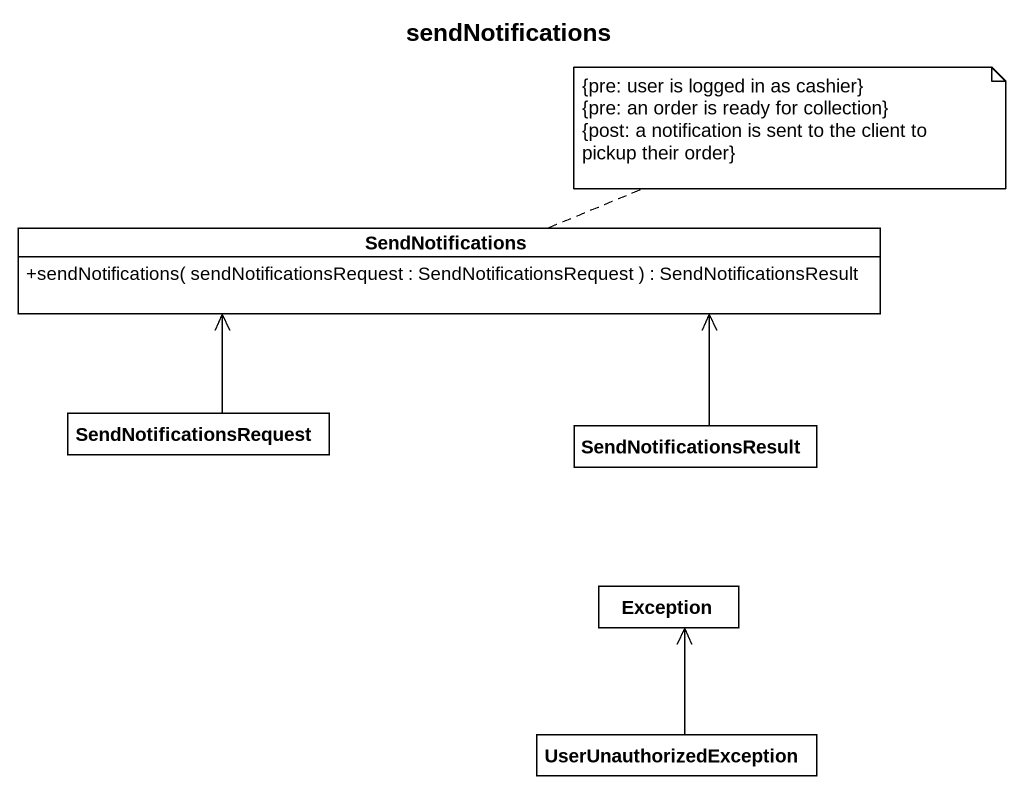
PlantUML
@startuml
title sendNotifications
hide circle
hide empty members
skinparam classAttributeIconSize 0
class SendNotifications {
  +sendNotifications( sendNotificationsRequest : SendNotificationsRequest ) : SendNotificationsResult
}
class SendNotificationsRequest
class SendNotificationsResult
class "Exception" as Exception_
class UserUnauthorizedException
SendNotificationsRequest -up-> SendNotifications
SendNotificationsResult -up-> SendNotifications
UserUnauthorizedException -up-> Exception_
note right of SendNotifications
  {pre: user is logged in as cashier}
  {pre: an order is ready for collection}
  {post: a notification is sent to the client to pickup their order}
end note
@enduml
